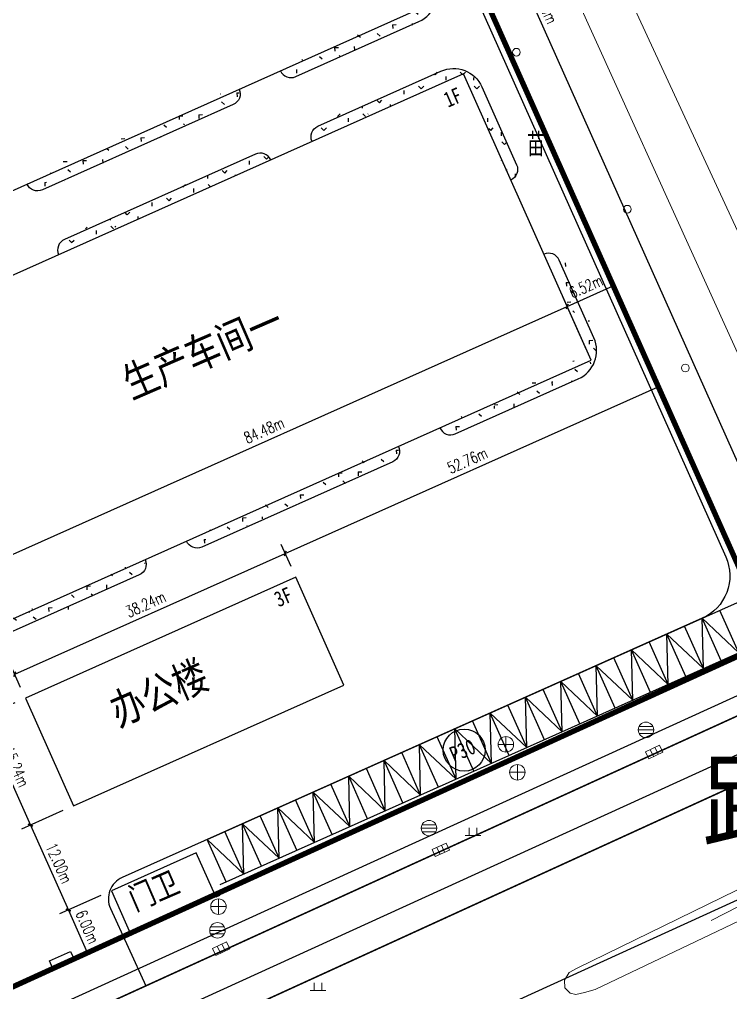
# Model space of a CAD drawing. Extents: x -165130 to 255370, y -346822 to 187778.
# Drawn here: x 49096 to 140907, y -105315 to 20252 of the extents above; entities that cross this region are included whole.
import ezdxf
from ezdxf.enums import TextEntityAlignment as Align

# ---------------------------------------------------------------- set-up
doc = ezdxf.new("R2010")
doc.units = 0
doc.header["$MEASUREMENT"] = 0
doc.linetypes.add('DASH', pattern=[0.35, 0.25, -0.1])
doc.linetypes.add('X2', pattern=[10, 8, -2])
doc.layers.get('0').update_dxf_attribs({"linetype": 'CONTINUOUS'})
doc.layers.get('Defpoints').update_dxf_attribs({"linetype": 'CONTINUOUS'})
for name, color, linetype in [('PUB_DIM', 3, 'CONTINUOUS'), ('停车位', 4, 'CONTINUOUS'), ('围墙', 151, 'FENCELINE1'), ('填充', 8, 'CONTINUOUS'), ('规划建筑', 7, 'CONTINUOUS'), ('规划道路边线', 1, 'CONTINUOUS')]:
    doc.layers.add(name, color=color, linetype=linetype)
doc.layers.add('底图', color=252, linetype='CONTINUOUS', lineweight=5)
doc.styles.add('_TCH_DIM_T3', font='SIMPLEX', dxfattribs={"width": 0.7058823529411765, "bigfont": 'GBCBIG'})
doc.styles.add('HZ', font='txt', dxfattribs={"width": 0.7, "height": 5, "bigfont": 'STF:宋体'})
doc.styles.add('ls1', font='simhei.ttf')
doc.styles.add('宋体', font='', dxfattribs={"width": 0.8})
doc.styles.get('宋体').set_extended_font_data('SimSun')
doc.linetypes.add('10421', pattern='A,2,[150,AAA.SHX,S=1,R=0,X=0,Y=1],1e-11', length=2.00000000001)
doc.linetypes.add('FENCELINE1', pattern='A,0.25,-0.1,[133,ltypeshp.shx,S=0.1,R=0,X=-0.1,Y=0],-0.1,1', length=1.45)
doc.dimstyles.new('总图&&500', dxfattribs={"dimtxt": 1487.5, "dimasz": 500, "dimexe": 1250, "dimexo": 1500, "dimgap": 631.2500000000001, "dimtad": 1, "dimlfac": 0.001, "dimzin": 0, "dimdsep": 46, "dimtxsty": '_TCH_DIM_T3', "dimblk": 'ARCHTICK', "dimcen": 0.09, "dimclrt": 7, "dimazin": 2, "dimtfac": 1, "dimtix": 1, "dimtmove": 2, "dimatfit": 3, "dimfxl": 1, "dimtolj": 1, "dimtzin": 0, "dimarcsym": 0})

# ---------------------------------------------------------------- blocks, each defined once
blk = doc.blocks.new('gc170')
at = {"linetype": 'Continuous'}
blk.add_circle((0, 0), 0.5, dxfattribs=at)
blk = doc.blocks.new('gc119')
for p, q in [((-1, 0), (1, 0)), ((-0.5, 1), (-0.5, 0)), ((0.5, 1), (0.5, 0))]:
    blk.add_line(p, q)
blk = doc.blocks.new('gc086')
for p, q in [((0, 0), (7, 0)), ((7, 0), (6.180847955711008, 0.573576436351046)), ((7, 0), (6.180847955711008, -0.573576436351046))]:
    blk.add_line(p, q)
blk = doc.blocks.new('gcbj0103')
for p, q in [((-1, 0), (1, 0)), ((-0.9009279699931144, 0.4339686542644392), (0.9009279699931144, 0.4339686542644392)), ((-0.8840719287007583, -0.4673508584386286), (0.8840719287007583, -0.4673508584386286))]:
    blk.add_line(p, q)
blk.add_circle((0, 0), 1)
blk = doc.blocks.new('gcbj0102')
for p, q in [((-1, 0), (1, 0)), ((-9e-16, -1), (-9e-16, 1))]:
    blk.add_line(p, q)
blk.add_circle((0, 0), 1)
blk = doc.blocks.new('gc041')
for p, q in [((-1, 0.5), (1, 0.5)), ((-1, -0.5), (-1, 0.5)), ((-0.3300000000000001, 0.5), (-0.3300000000000001, -0.5)), ((0.3300000000000001, 0.5), (0.3300000000000001, -0.5)), ((1, 0.5), (1, -0.5)), ((1, -0.5), (-1, -0.5))]:
    blk.add_line(p, q)
blk = doc.blocks.new('_ArchTick')
at = {"color": 0, "linetype": 'ByBlock', "const_width": 0.4}
blk.add_lwpolyline([(-0.5, -0.5), (0.5, 0.5)], dxfattribs=at)
blk = doc.blocks.new('*D50')
at = {"layer": 'Defpoints', "color": 0, "transparency": 16777216}
for p in [(74864.40302892774, 99868.50443096923), (151099.9336176592, -57744.02110806569), (146219.8381236419, -59923.24092016646)]:
    blk.add_point(p, dxfattribs=at)
at = {"layer": 'PUB_DIM', "color": 0, "lineweight": -2, "transparency": 16777216}
for p, q in [((76234.04656051073, 100480.1224460676), (80885.86813259748, 102557.4059223186)), ((79744.49852294498, 102047.72424307), (151099.9336176592, -57744.02110806569)), ((147589.4816552249, -59311.62290506809), (152241.3032273117, -57234.33942881705))]:
    blk.add_line(p, q, dxfattribs=at)
at = {"layer": 'PUB_DIM', "color": 0, "lineweight": -2, "transparency": 16777216, "xscale": 500, "yscale": 500, "zscale": 500}
for p, rotation in [((79744.49852294498, 102047.72424307), 114.0632792769174), ((151099.9336176592, -57744.02110806569), 294.0632792769174)]:
    blk.add_blockref('_ArchTick', p, dxfattribs=dict(at, rotation=rotation))
at = {"layer": 'PUB_DIM', "color": 7, "transparency": 16777216, "insert": (116677.7226409198, 22712.50141467565), "char_height": 1487.5, "attachment_point": 5, "rotation": 294.0632792769174, "style": '_TCH_DIM_T3'}
blk.add_mtext('\\A1;175.00m', dxfattribs=at)
blk = doc.blocks.new('*D51')
at = {"layer": 'Defpoints', "color": 0, "transparency": 16777216}
for p in [(146219.8381236419, -59923.24092016648), (150998.2377409508, -70408.20945346067), (-27113.85829261689, -138918.0100500984)]:
    blk.add_point(p, dxfattribs=at)
at = {"layer": 'PUB_DIM', "color": 0, "lineweight": -2, "transparency": 16777216}
for p, q in [((146841.8913720759, -61288.17672675696), (151516.615447979, -71545.65595895276)), ((-22335.45867530807, -149402.9785833926), (150998.2377409508, -70408.20945346067)), ((-26491.80504418298, -140282.9458566889), (-21817.0809682798, -150540.4250888847))]:
    blk.add_line(p, q, dxfattribs=at)
at = {"layer": 'PUB_DIM', "color": 0, "lineweight": -2, "transparency": 16777216, "xscale": 500, "yscale": 500, "zscale": 500}
for p, rotation in [((150998.2377409508, -70408.20945346067), 24.5005618365008), ((-22335.45867530807, -149402.9785833926), 204.5005618365008)]:
    blk.add_blockref('_ArchTick', p, dxfattribs=dict(at, rotation=rotation))
at = {"layer": 'PUB_DIM', "color": 7, "transparency": 16777216, "insert": (63761.17405509025, -108654.4028623854), "char_height": 1487.5, "attachment_point": 5, "rotation": 24.500561836500797, "style": '_TCH_DIM_T3'}
blk.add_mtext('\\A1;190.49m', dxfattribs=at)
blk = doc.blocks.new('*D58')
at = {"layer": 'Defpoints', "color": 0, "transparency": 16777216}
for p in [(45780.41218241329, -58179.97955403757), (49857.86561652298, -67310.93643150758), (44301.83537060751, -69791.99673112674)]:
    blk.add_point(p, dxfattribs=at)
at = {"layer": 'PUB_DIM', "color": 0, "lineweight": -2, "transparency": 16777216}
for p, q in [((44410.76865083079, -58791.59756913705), (39083.01232684575, -61170.72153290629)), ((40224.38193649783, -60661.03985365672), (44301.83537060751, -69791.99673112674)), ((48488.22208494049, -67922.55444660706), (43160.46576095543, -70301.6784103763))]:
    blk.add_line(p, q, dxfattribs=at)
at = {"layer": 'PUB_DIM', "color": 0, "lineweight": -2, "transparency": 16777216, "xscale": 500, "yscale": 500, "zscale": 500}
for p, rotation in [((40224.38193649783, -60661.03985365672), 114.063279276964), ((44301.83537060751, -69791.99673112674), 294.063279276964)]:
    blk.add_blockref('_ArchTick', p, dxfattribs=dict(at, rotation=rotation))
at = {"layer": 'PUB_DIM', "color": 7, "transparency": 16777216, "insert": (43518.61522416996, -64665.8684452172), "char_height": 1487.5, "attachment_point": 5, "rotation": 294.063279276964, "style": '_TCH_DIM_T3'}
blk.add_mtext('\\A1;10.00m', dxfattribs=at)
blk = doc.blocks.new('*D59')
at = {"layer": 'Defpoints', "color": 0, "transparency": 16777216}
for p in [(49857.86561652298, -67310.93643150758), (56071.90464981867, -81226.51471212809), (50515.87440390318, -83707.57501174725)]:
    blk.add_point(p, dxfattribs=at)
at = {"layer": 'PUB_DIM', "color": 0, "lineweight": -2, "transparency": 16777216}
for p, q in [((48488.22208494048, -67922.55444660706), (43160.46576095542, -70301.6784103763)), ((44301.8353706075, -69791.99673112674), (50515.87440390318, -83707.57501174725)), ((54702.26111823617, -81838.13272722757), (49374.5047942511, -84217.25669099682))]:
    blk.add_line(p, q, dxfattribs=at)
at = {"layer": 'PUB_DIM', "color": 0, "lineweight": -2, "transparency": 16777216, "xscale": 500, "yscale": 500, "zscale": 500}
for p, rotation in [((44301.8353706075, -69791.99673112674), 114.063279276964), ((50515.87440390318, -83707.57501174725), 294.063279276964)]:
    blk.add_blockref('_ArchTick', p, dxfattribs=dict(at, rotation=rotation))
at = {"layer": 'PUB_DIM', "color": 7, "transparency": 16777216, "insert": (48664.36145787261, -76189.13602426248), "char_height": 1487.5, "attachment_point": 5, "rotation": 294.06327927696395, "style": '_TCH_DIM_T3'}
blk.add_mtext('\\A1;15.24m', dxfattribs=at)
blk = doc.blocks.new('*D60')
at = {"layer": 'Defpoints', "color": 0, "transparency": 16777216}
for p in [(56071.90464981867, -81226.51471212809), (60964.84877074473, -92183.66296507968), (55408.81852482927, -94664.72326469884)]:
    blk.add_point(p, dxfattribs=at)
at = {"layer": 'PUB_DIM', "color": 0, "lineweight": -2, "transparency": 16777216}
for p, q in [((54702.26111823617, -81838.13272722757), (49374.50479425112, -84217.25669099682)), ((50515.8744039032, -83707.57501174725), (55408.81852482927, -94664.72326469884)), ((59595.20523916224, -92795.28098017916), (54267.44891517719, -95174.40494394841))]:
    blk.add_line(p, q, dxfattribs=at)
at = {"layer": 'PUB_DIM', "color": 0, "lineweight": -2, "transparency": 16777216, "xscale": 500, "yscale": 500, "zscale": 500}
for p, rotation in [((50515.8744039032, -83707.57501174725), 114.063279276964), ((55408.81852482927, -94664.72326469884), 294.063279276964)]:
    blk.add_blockref('_ArchTick', p, dxfattribs=dict(at, rotation=rotation))
at = {"layer": 'PUB_DIM', "color": 7, "transparency": 16777216, "insert": (54217.85303498353, -88625.49929104852), "char_height": 1487.5, "attachment_point": 5, "rotation": 294.063279276964, "style": '_TCH_DIM_T3'}
blk.add_mtext('\\A1;12.00m', dxfattribs=at)
blk = doc.blocks.new('*D61')
at = {"layer": 'Defpoints', "color": 0, "transparency": 16777216}
for p in [(60964.84877074473, -92183.66296507968), (63411.32083138339, -97662.23709194874), (57855.29058546791, -100143.2973915679)]:
    blk.add_point(p, dxfattribs=at)
at = {"layer": 'PUB_DIM', "color": 0, "lineweight": -2, "transparency": 16777216}
for p, q in [((59595.20523916224, -92795.28098017916), (54267.44891517718, -95174.40494394841)), ((55408.81852482926, -94664.72326469884), (57855.29058546791, -100143.2973915679)), ((62041.67729980089, -98273.85510704822), (56713.92097581583, -100652.9790708175))]:
    blk.add_line(p, q, dxfattribs=at)
at = {"layer": 'PUB_DIM', "color": 0, "lineweight": -2, "transparency": 16777216, "xscale": 500, "yscale": 500, "zscale": 500}
for p, rotation in [((55408.81852482926, -94664.72326469884), 114.063279276964), ((57855.29058546791, -100143.2973915679), 294.063279276964)]:
    blk.add_blockref('_ArchTick', p, dxfattribs=dict(at, rotation=rotation))
at = {"layer": 'PUB_DIM', "color": 7, "transparency": 16777216, "insert": (57887.56112576589, -96843.36048095886), "char_height": 1487.5, "attachment_point": 5, "rotation": 294.063279276964, "style": '_TCH_DIM_T3'}
blk.add_mtext('\\A1;6.00m', dxfattribs=at)
blk = doc.blocks.new('*D65')
at = {"layer": 'Defpoints', "color": 0, "transparency": 16777216}
for p in [(119813.5572232543, -16779.98618098591), (122918.7358809667, -23733.65294342928), (45780.41218241322, -58179.97955403761)]:
    blk.add_point(p, dxfattribs=at)
at = {"layer": 'PUB_DIM', "color": 0, "lineweight": -2, "transparency": 16777216}
for p, q in [((122307.1178658631, -22364.00941184865), (119303.8755440013, -15638.61657133539)), ((42675.23352470087, -51226.31279159426), (119813.5572232543, -16779.98618098591)), ((45168.79416730955, -56810.33602245698), (42165.55184544782, -50084.94318194374))]:
    blk.add_line(p, q, dxfattribs=at)
at = {"layer": 'PUB_DIM', "color": 0, "lineweight": -2, "transparency": 16777216, "xscale": 500, "yscale": 500, "zscale": 500}
for p, rotation in [((119813.5572232543, -16779.98618098591), 24.06327927713906), ((42675.23352470087, -51226.31279159426), 204.063279277139)]:
    blk.add_blockref('_ArchTick', p, dxfattribs=dict(at, rotation=rotation))
at = {"layer": 'PUB_DIM', "color": 7, "transparency": 16777216, "insert": (80683.74552679925, -32747.64291567451), "char_height": 1487.5, "attachment_point": 5, "rotation": 24.06327927713905, "style": '_TCH_DIM_T3'}
blk.add_mtext('\\A1;84.48m', dxfattribs=at)
blk = doc.blocks.new('*D66')
at = {"layer": 'Defpoints', "color": 0, "transparency": 16777216}
for p in [(125766.941107142, -14121.48654202405), (128872.1197648544, -21075.15330446741), (122918.7358809667, -23733.65294342927)]:
    blk.add_point(p, dxfattribs=at)
at = {"layer": 'PUB_DIM', "color": 0, "lineweight": -2, "transparency": 16777216}
for p, q in [((128260.5017497507, -19705.50977288678), (125257.259427889, -12980.11693237354)), ((119813.5572232543, -16779.98618098591), (125766.941107142, -14121.48654202405)), ((122307.1178658631, -22364.00941184864), (119303.8755440013, -15638.6165713354))]:
    blk.add_line(p, q, dxfattribs=at)
at = {"layer": 'PUB_DIM', "color": 0, "lineweight": -2, "transparency": 16777216, "xscale": 500, "yscale": 500, "zscale": 500}
for p, rotation in [((125766.941107142, -14121.48654202405), 24.06327927713915), ((119813.5572232543, -16779.98618098591), 204.0632792771391)]:
    blk.add_blockref('_ArchTick', p, dxfattribs=dict(at, rotation=rotation))
at = {"layer": 'PUB_DIM', "color": 7, "transparency": 16777216, "insert": (122229.5993180198, -14195.22979088941), "char_height": 1487.5, "attachment_point": 5, "rotation": 24.063279277139152, "style": '_TCH_DIM_T3'}
blk.add_mtext('\\A1;6.52m', dxfattribs=at)
blk = doc.blocks.new('*D67')
at = {"layer": 'Defpoints', "color": 0, "transparency": 16777216}
for p in [(131578.5269650384, -27135.82029611823), (132949.5731990444, -30206.11018213315), (84774.644715153, -51718.75450025027)]:
    blk.add_point(p, dxfattribs=at)
at = {"layer": 'PUB_DIM', "color": 0, "lineweight": -2, "transparency": 16777216}
for p, q in [((132337.9551839334, -28836.46665055581), (131068.8452857792, -25994.45068647045)), ((83403.59848114692, -48648.46461423536), (131578.5269650384, -27135.82029611823)), ((84163.02670004198, -50349.11096867293), (82893.91680188774, -47507.09500458758))]:
    blk.add_line(p, q, dxfattribs=at)
at = {"layer": 'PUB_DIM', "color": 0, "lineweight": -2, "transparency": 16777216, "xscale": 500, "yscale": 500, "zscale": 500}
for p, rotation in [((131578.5269650384, -27135.82029611823), 24.06327927744683), ((83403.59848114692, -48648.46461423536), 204.0632792774468)]:
    blk.add_blockref('_ArchTick', p, dxfattribs=dict(at, rotation=rotation))
at = {"layer": 'PUB_DIM', "color": 7, "transparency": 16777216, "insert": (106930.4128759075, -36636.63588456424), "char_height": 1487.5, "attachment_point": 5, "rotation": 24.063279277446824, "style": '_TCH_DIM_T3'}
blk.add_mtext('\\A1;52.76m', dxfattribs=at)
blk = doc.blocks.new('*D68')
at = {"layer": 'Defpoints', "color": 0, "transparency": 16777216}
for p in [(83403.59848114692, -48648.46461423537), (84774.644715153, -51718.7545002503), (49857.86561680862, -67310.936432147)]:
    blk.add_point(p, dxfattribs=at)
at = {"layer": 'PUB_DIM', "color": 0, "lineweight": -2, "transparency": 16777216}
for p, q in [((84163.02670004197, -50349.11096867295), (82893.91680188774, -47507.09500458757)), ((48486.81938280254, -64240.64654613208), (83403.59848114692, -48648.46461423537)), ((49246.24760169759, -65941.29290056966), (47977.13770354335, -63099.27693648429))]:
    blk.add_line(p, q, dxfattribs=at)
at = {"layer": 'PUB_DIM', "color": 0, "lineweight": -2, "transparency": 16777216, "xscale": 500, "yscale": 500, "zscale": 500}
for p, rotation in [((83403.59848114692, -48648.46461423537), 24.06327927744681), ((48486.81938280254, -64240.64654613208), 204.0632792774468)]:
    blk.add_blockref('_ArchTick', p, dxfattribs=dict(at, rotation=rotation))
at = {"layer": 'PUB_DIM', "color": 7, "transparency": 16777216, "insert": (65384.55908478963, -55189.04900957116), "char_height": 1487.5, "attachment_point": 5, "rotation": 24.063279277446814, "style": '_TCH_DIM_T3'}
blk.add_mtext('\\A1;38.24m', dxfattribs=at)

msp = doc.modelspace()

# ---------------------------------------------------------------- hatches: boundary and pattern name
at = {"layer": '填充', "linetype": 'Continuous'}
h = msp.add_hatch(dxfattribs=at)
h.set_pattern_fill('GRASS', color=3, scale=100, style=0)
h.set_pattern_definition([(318.1265585540056, (-3091959848.420999, 2028897753.340381), (138.5357297622263, -2536.217470285079), [476.2500000000001, -3115.85]), (3.126558554005675, (-3091959848.420999, 2028897753.340381), (138.535824190197, -2536.219199007835), [476.2499999999992, -2063.749999999992]), (273.1265585540056, (-3091959848.420999, 2028897753.340381), (-2536.219199007835, -138.5358241901968), [476.2500000000001, -2063.75])])
h.paths.add_polyline_path([(82793.74662580341, 13632.88260797132), (83627.38517411798, 12843.53714795876), (84775.0081725344, 12874.85709121544), (100664.6297418699, 19970.41048189718), (102205.0925969705, 21185.18344160262), (103010.2404582128, 23190.68751843739), (102686.0311187729, 25253.77460602764), (98200.83234163374, 35297.82717103232), (97367.1937936768, 36087.17263104487), (96219.57079478353, 36055.8526877882), (102335.7509461269, 22359.41737178806)])
h = msp.add_hatch(dxfattribs=at)
h.set_pattern_fill('GRASS', color=3, scale=100, style=0)
h.set_pattern_definition([(90, (-553063066.2526175, -3656650201.75149), (-1796.049999999999, 1796.049999999999), [476.2500000000001, -3115.85]), (45, (-553063066.2526175, -3656650201.75149), (-1796.05122421383, 1796.05122421383), [476.2500000000001, -2063.75]), (135, (-553063066.2526175, -3656650201.75149), (-1796.05122421383, -1796.05122421383), [476.2500000000001, -2063.75])])
h.paths.add_polyline_path([(86871.2000599131, 4501.925730948336), (86839.88011654466, 5649.548728820868), (87629.2255763635, 6483.187276740558), (103518.8471457586, 13578.74066881929), (105451.6322904453, 13914.95597675536), (107482.3989108428, 13175.83716275264), (108802.2112702355, 11557.33929095883), (113287.4100476727, 1513.286725954153), (113318.7299910411, 365.6637280816212), (112529.3845312223, -467.9748203037307), (106413.2043803558, 13228.46049476508)])
h = msp.add_hatch(dxfattribs=at)
h.set_pattern_fill('GRASS', color=3, scale=100, style=0)
h.set_pattern_definition([(318.1265585540056, (-3091960067.563964, 2028897655.481495), (138.5357297622263, -2536.217470285079), [476.2500000000001, -3115.85]), (3.126558554005675, (-3091960067.563964, 2028897655.481495), (138.535824190197, -2536.219199007835), [476.2499999999992, -2063.749999999992]), (273.1265585540056, (-3091960067.563964, 2028897655.481495), (-2536.219199007835, -138.5358241901968), [476.2500000000001, -2063.75])])
h.paths.add_polyline_path([(50070.15378101915, -979.9260838320479), (50903.79232939333, -1769.271543844603), (52051.41532775015, -1737.951601519249), (76704.9988957867, 9271.17267098371), (77494.34435649961, 10104.81121983472), (77463.02441253513, 11252.43421863858)])
h = msp.add_hatch(dxfattribs=at)
h.set_pattern_fill('GRASS', color=3, scale=100, style=0)
h.set_pattern_definition([(90, (-553063285.3955823, -3656650299.610373), (-1796.049999999999, 1796.049999999999), [476.2500000000001, -3115.85]), (45, (-553063285.3955823, -3656650299.610373), (-1796.05122421383, 1796.05122421383), [476.2500000000001, -2063.75]), (135, (-553063285.3955823, -3656650299.610373), (-1796.05122421383, -1796.05122421383), [476.2500000000001, -2063.75])])
h.paths.add_polyline_path([(54147.60721512884, -10110.88296132069), (54116.28727140278, -8963.25996344816), (54905.63273175806, -8129.621415062808), (79559.21630009264, 2879.502856508829), (80706.83929827064, 2910.82280162815), (81540.47784682363, 2121.477341615595)])
h = msp.add_hatch(dxfattribs=at)
h.set_pattern_fill('GRASS', color=3, scale=100, style=0)
h.set_pattern_definition([(318.1265585540056, (-3091939265.436065, 2028851660.270065), (138.5357297622263, -2536.217470285079), [476.2500000000001, -3115.85]), (3.126558554005675, (-3091939265.436065, 2028851660.270065), (138.535824190197, -2536.219199007835), [476.2499999999993, -2063.749999999992]), (273.1265585540056, (-3091939265.436065, 2028851660.270065), (-2536.219199007835, -138.5358241901968), [476.2500000000001, -2063.75])])
h.paths.add_polyline_path([(103376.731560491, -32460.18770815711), (104210.3701089844, -33249.53316910099), (105357.993107222, -33218.21322491299), (121247.6146765575, -26122.65983329993), (122788.0775318965, -24907.88687638845), (123593.2253929004, -22902.38279722538), (123269.0160534605, -20839.29571056645), (118783.8172762021, -10795.24314509612), (117950.1787283644, -10005.89768508356), (116802.5557297096, -10037.2176288059), (122918.7358808145, -23733.65294387471)])
h = msp.add_hatch(dxfattribs=at)
h.set_pattern_fill('GRASS', color=3, scale=100, style=0)
h.set_pattern_definition([(318.1265585540056, (-3091939484.57903, 2028851562.411179), (138.5357297622263, -2536.217470285079), [476.2500000000001, -3115.85]), (3.126558554005675, (-3091939484.57903, 2028851562.411179), (138.535824190197, -2536.219199007835), [476.2499999999993, -2063.749999999992]), (273.1265585540056, (-3091939484.57903, 2028851562.411179), (-2536.219199007835, -138.5358241901968), [476.2500000000001, -2063.75])])
h.paths.add_polyline_path([(70653.13871570677, -47072.99639996048), (71486.77726408094, -47862.34185997304), (72634.40026231855, -47831.02191718202), (97287.98383047432, -36821.89764514472), (98077.32929094881, -35988.25909722503), (98046.00934722275, -34840.63609842118)])
h = msp.add_hatch(dxfattribs=at)
h.set_pattern_fill('GRASS', color=3, scale=100, style=0)
h.set_pattern_definition([(318.1265585540056, (-3091939703.721995, 2028851464.552299), (138.5357297622263, -2536.217470285079), [476.2500000000001, -3115.85]), (3.126558554005675, (-3091939703.721995, 2028851464.552299), (138.535824190197, -2536.219199007835), [476.2499999999993, -2063.749999999992]), (273.1265585540056, (-3091939703.721995, 2028851464.552299), (-2536.219199007835, -138.5358241901968), [476.2500000000001, -2063.75])])
h.paths.add_polyline_path([(65322.41650243849, -49453.44478882756), (65353.73644616455, -50601.06778809708), (64564.39098616689, -51434.70633694809), (48674.76941695064, -58530.25972716417), (46683.14879520983, -58861.58622022625), (44670.87158181518, -58098.01167309191), (43391.40529175848, -56508.85835023504), (38906.20651461929, -46464.80578523036), (38874.88657137007, -45317.18278828915), (39664.23203089088, -44483.54423804116), (45780.41218211502, -58179.97955404129)])

# ---------------------------------------------------------------- linework, layer by layer
at = {"color": 1, "linetype": 'DASH', "ltscale": 10000, "const_width": 700, "elevation": -3489.999999999997, "flags": 128}
msp.add_lwpolyline([(-98469.29338917858, 20873.73530153278), (-27113.85829273588, -138918.0100500947), (146219.8381235823, -59923.24092019256), (74864.40302892774, 99868.50443096925)], close=True, dxfattribs=at)
at = {"linetype": 'Continuous', "elevation": -3489.999999999997, "flags": 128}
for points in [[(50347.39758636802, -111326.1283134473), (36219.14935382456, -79687.64918683004, 0.4142135623081832), (30935.7852300629, -77666.24780896958), (-33875.74667081959, -106608.0122931292, -0.4142135623727538), (-41800.79285750515, -103575.910227037), (-94723.68104807264, 14938.40697161946, -0.4119799579292865), (-91733.3199156893, 22844.62225843314), (68860.604622446, 96033.3919486599, -0.4164507001701108), (76827.39174243063, 93020.12078125123), (140289.243268393, -49094.91226322856, -0.4142135624707902), (137257.1412014589, -57019.95845198538), (62354.24319019169, -90468.04966324847, 0.4165498130546527), (60848.02807673067, -94452.36542321648), (65410.71588339657, -104455.0532965353)], [(82793.74662604183, 13632.88260657433), (82793.74662604183, 13632.88260657433, 0.4142135623730951), (84775.00817265362, 12874.85709121544), (100664.6297422275, 19970.41048189718, 0.4142135623730951), (102686.0311194882, 25253.77460602764), (98200.83234199136, 35297.82717103232, 0.4142135623730951), (96219.57079549879, 36055.8526877882), (96219.57079549879, 36055.8526877882)], [(86871.2000599131, 4501.925730948336), (86871.2000599131, 4501.925730948336, -0.4142135623730951), (87629.2255763635, 6483.187276740558), (103518.8471457586, 13578.74066881929, -0.4142135623730951), (108802.2112702355, 11557.33929095883), (113287.4100476727, 1513.286725954153, -0.4142135623730951), (112529.3845312223, -467.9748203037307), (112529.3845312223, -467.9748203037307)], [(77463.02441289276, 11252.43421863858), (77463.02441289276, 11252.43421863858, -0.4142135623730951), (76704.99889638275, 9271.17267098371), (52051.41532786936, -1737.951601519249, -0.4142135623730951), (50070.15378113836, -979.9260852290317), (50070.15378113836, -979.9260852290317)], [(81540.47784682363, 2121.477341615595), (81540.47784682363, 2121.477341615595, 0.4142135623730951), (79559.21630009264, 2879.502856508829), (54905.63273175806, -8129.621415062808, 0.4142135623730951), (54147.60721512884, -10110.88296132069), (54147.60721512884, -10110.88296132069)], [(103376.7315607294, -32460.18770908844), (103376.7315607294, -32460.18770908844, 0.4142135623730951), (105357.9931074604, -33218.21322491299), (121247.6146768555, -26122.65983329993, 0.4142135623730951), (123269.0160541758, -20839.29571056645), (118783.8172767386, -10795.24314509612, 0.4142135623730951), (116802.5557300076, -10037.2176288059), (116802.5557300076, -10037.2176288059)], [(98046.00934746116, -34840.63609888684), (98046.00934746116, -34840.63609888684, -0.4142135623730951), (97287.98383107036, -36821.89764514472), (72634.40026255697, -47831.02191718202, -0.4142135623730951), (70653.13871582597, -47072.99640135746), (70653.13871582597, -47072.99640135746)], [(65322.4165026769, -49453.44478882756), (65322.4165026769, -49453.44478882756, -0.4142135623730951), (64564.39098616689, -51434.70633648243), (48674.76941671222, -58530.25972716417, -0.4142135623730951), (43391.40529223531, -56508.85835023504), (38906.20651485771, -46464.80578523036, -0.4142135623730951), (39664.23203136772, -44483.54423804116), (39664.23203136772, -44483.54423804116)]]:
    msp.add_lwpolyline(points, format="xyb", dxfattribs=at)
msp.add_lwpolyline([(52959.52292289585, -101234.3401821693), (55698.80998571962, -100011.1041512704), (56106.55532934517, -100924.1998383207), (53367.26826646179, -102147.4358687541)], close=True, dxfattribs=at)
at = {"layer": '停车位', "linetype": 'Continuous', "elevation": -3489.999999999997, "flags": 128}
for points in [[(73340.44305249304, -85562.13246624824), (141822.6196405515, -54981.23173661437)], [(141986.3524800763, -61479.1692203274), (139539.880421184, -56000.59509336855)], [(73340.44305249304, -85562.13246624824), (78069.65433111042, -90021.34323505592), (77905.92149170488, -83523.40575134289), (82635.13277008384, -87982.61652015056), (82471.39993091673, -81484.67903643753), (87200.6112094149, -85943.88980524521), (87036.87837036699, -79445.9523201352), (91766.08964862674, -83905.16308894288), (91602.35680934042, -77407.22560383286), (96331.5680879578, -81866.43637403753), (96167.83524867147, -75368.49888892751), (100897.0465270504, -79827.70965820085), (100733.3136876449, -73329.77217309084), (105462.5249663815, -77788.9829432955), (105298.792126976, -71291.0454567885), (110028.0034054741, -75750.25622839015), (109864.2705661878, -69252.31874328014), (114593.481844686, -73711.52951208781), (114429.7490053996, -67213.5920269778), (119158.9602838978, -71672.80279718246), (118995.2274446115, -65174.86531207245), (123724.4387232289, -69634.07608181145), (123560.7058838233, -63136.1385971671), (128289.9171623215, -67595.34936644044), (128126.1843230352, -61097.41188179608), (132855.3956016526, -65556.62265153509), (132691.662762247, -59058.68516642507), (137420.8740407452, -63517.89593523275), (137257.1412015781, -57019.95845198538), (141986.3524800763, -61479.1692203274)], [(139703.6132603511, -62498.53257847857), (137257.1412014589, -57019.95845198538)], [(137420.8740407452, -63517.89593523275), (134974.4019818529, -58039.3218082739)], [(132855.3956016526, -65556.62265153509), (130408.9235427603, -60078.04852317926)], [(135138.1348211393, -64537.25929338392), (132691.662762247, -59058.68516642507)], [(75006.60612495989, -91389.15568184014), (144269.0916994438, -60459.80586217623)], [(130572.6563819274, -66575.98600828927), (128126.1843230352, -61097.41188179608)], [(128289.9171623215, -67595.34936644044), (125843.4451034293, -62116.77523901593)], [(126007.1779427156, -68614.71272319462), (123560.7058838233, -63136.1385971671)], [(121441.6995033845, -70653.43943809997), (118995.2274446115, -65174.86531207245)], [(123724.4387232289, -69634.07608181145), (121277.9666642174, -64155.50195531826)], [(119158.9602838978, -71672.80279718246), (116712.4882250056, -66194.22867022362)], [(116876.2210642919, -72692.16615533363), (114429.7490053996, -67213.5920269778)], [(114593.481844686, -73711.52951208781), (112147.0097857937, -68232.95538652595)], [(110028.0034054741, -75750.25622839015), (107581.5313465819, -70271.68210189696)], [(112310.74262508, -74730.89287023898), (109864.2705661878, -69252.31874328014)], [(107745.2641858682, -76769.61958514433), (105298.792126976, -71291.0454567885)], [(105462.5249663815, -77788.9829432955), (103016.0529074892, -72310.40881633665)], [(103179.7857466564, -78808.34630144667), (100733.3136876449, -73329.77217309084)], [(100897.0465270504, -79827.70965820085), (98450.57446815819, -74349.13553217333)], [(96331.5680879578, -81866.43637403753), (93885.09602906555, -76387.86224707868)], [(98614.30730744451, -80847.07301635202), (96167.83524867147, -75368.49888892751)], [(94048.82886823267, -82885.79973125737), (91602.35680934042, -77407.22560383286)], [(91766.08964862674, -83905.16308894288), (89319.6175897345, -78426.58896198403)], [(89483.35042902082, -84924.52644616272), (87036.87837036699, -79445.9523201352)], [(84917.87198980898, -86963.2531619994), (82471.39993091673, -81484.67903643753)], [(87200.6112094149, -85943.88980524521), (84754.13915064186, -80465.31567688938)], [(82635.13277008384, -87982.61652015056), (80188.6607113108, -82504.04239319172)], [(80352.39355071634, -89001.97987830173), (77905.92149170488, -83523.40575134289)], [(78069.65433111042, -90021.34323505592), (75623.18227209896, -84542.76910716575)], [(75786.91511138529, -91040.70659320708), (73340.44305249304, -85562.13246624824)]]:
    msp.add_lwpolyline(points, dxfattribs=at)
at = {"layer": '停车位', "color": 0, "linetype": 'Continuous'}
msp.add_circle((106522.0281564817, -74030.33252213057, -3489.999999999997), 2714.130086039134, dxfattribs=at)
at = {"layer": '围墙', "ltscale": 0.2, "const_width": 200, "elevation": -3489.999999999997}
msp.add_lwpolyline([(74368.46908362955, -92769.29297031742), (146219.8381235823, -59923.24092019256), (74864.40302892774, 99868.50443096925), (-98469.29338917858, 20873.73530153278), (-27113.85829273588, -138918.0100500947), (47486.60596933216, -104919.7363552069)], dxfattribs=at)
at = {"layer": '围墙', "elevation": -3489.999999999997}
msp.add_lwpolyline([(74262.3066104278, -92536.23460525554), (74717.28517409414, -92328.88343803491), (74924.6363408789, -92783.86200185772), (74469.65777798742, -92991.21316907834)], close=True, dxfattribs=at)
at = {"layer": '底图', "linetype": '10421', "elevation": -79.99999999999909, "flags": 128}
msp.add_lwpolyline([(76727.98433350027, 123378.1837549482), (90591.42482366413, 93295.65903997142), (99276.45784189552, 75077.67477851454), (121047.5522751436, 22968.71423382405), (155759.5890856609, -53463.38004631829), (157823.4851230606, -54861.92463304754), (161746.6952461228, -55919.21200895589)], dxfattribs=at)
at = {"layer": '底图', "linetype": 'Continuous', "elevation": -3419.999999999998, "flags": 128}
msp.add_lwpolyline([(81367.25296063023, 123378.1837549482), (164008.7916503176, -54921.41273910087)], dxfattribs=at)
at = {"layer": '底图', "linetype": 'X2', "const_width": 200, "elevation": -3419.999999999998, "flags": 128}
msp.add_lwpolyline([(163446.5025472865, -59736.4042430548), (-957.161930717295, -134728.5068720942), (-64380.63157055504, -163621.8162450371)], dxfattribs=at)
at = {"layer": '底图', "linetype": 'Continuous', "const_width": 200, "elevation": 1663.000000000001, "flags": 128}
msp.add_lwpolyline([(166712.3200147375, -67070.32560197543), (559.8530278431717, -142982.5041234856), (-44743.70837382204, -163621.8162450371)], dxfattribs=at)
at = {"layer": '底图', "linetype": 'Continuous', "elevation": -657.9999999999991, "flags": 128}
msp.add_lwpolyline([(164096.7410578355, -81199.20775027853), (167103.3213127479, -80195.58026514854), (167729.7391887531, -80167.20116617065), (168352.7407505736, -81031.20003700163), (168548.1409790739, -81745.3672603136), (168629.7436110005, -82608.1995350672), (168122.8183372244, -83527.00594220217), (167036.7464269027, -84163.20242140349), (123438.784019731, -104905.2814334994), (122057.784792684, -105330.2839353113), (120910.1936032996, -105588.8133939719), (120201.7849260792, -105403.2872981755), (119522.7836975083, -104728.2885300359), (119460.1983321533, -103702.2675365573), (120050.3070118651, -102708.4598170025), (121099.7790254578, -102150.2856720602)], close=True, dxfattribs=at)
at = {"layer": '规划建筑', "linetype": 'Continuous', "elevation": -3489.999999999997, "flags": 128}
for points in [[(25197.42724760645, -12086.90923837852), (102335.7509461269, 22359.41737178806), (85830.21944542974, 59321.53081089351), (8691.895746790105, 24875.20420165826)], [(45780.41218259186, -58179.97955404129), (122918.7358810529, -23733.65294387471), (106413.2043802366, 13228.46049476508), (29274.8806815967, -21217.86611493584)], [(56071.90464975685, -81226.5147121055), (90988.6837483272, -65634.33277992439), (84774.64471473545, -51718.75450028013), (49857.86561652273, -67310.93643152993), (56071.90464975685, -81226.5147121055)], [(63411.32083108276, -97662.23709158506), (74368.46908362955, -92769.29297031742), (71921.99702318758, -87290.71884522121), (60964.8487707004, -92183.66296509188)]]:
    msp.add_lwpolyline(points, close=True, dxfattribs=at)
at = {"layer": '规划道路边线', "linetype": 'Continuous'}
for p, q in [((-70364.99944779999, -163621.8162450371, -3489.999999999997), (206049.6785626039, -37726.28182884213, -3489.999999999997)), ((-12462.76716659195, -163621.8162450371, -3489.999999999997), (215997.4815626964, -59567.55504025053, -3489.999999999997))]:
    msp.add_line(p, q, dxfattribs=at)

# ---------------------------------------------------------------- block references
at = {"layer": '底图', "linetype": 'Continuous'}
for name, p, xscale, yscale, zscale, rotation in [('gc170', (113260.5648665056, 16024.70012182463, -3419.999999999998), 1000.000000000001, 1000.000000000001, 1000.000000000001, 0.0001038352427426), ('gc170', (127577.7623327002, -4236.31156016048, -3419.999999999998), 1000.000000000001, 1000.000000000001, 1000.000000000001, 0.0001038352427426), ('gc170', (135073.7886386141, -24721.54313338827, -3419.999999999998), 1000.000000000001, 1000.000000000001, 1000.000000000001, 0.0001038352427426), ('gcbj0103', (129986.7233400568, -71421.26956641581, 1541.000000000001), 1000.000000000001, 1000.000000000001, 1000.000000000001, 0.0001038352427426), ('gcbj0102', (111904.72672721, -73290.30233634543, 1496.000000000001), 1000.000000000001, 1000.000000000001, 1000.000000000001, 0.0001038352427426), ('gc041', (131055.7284922823, -74264.26762867626, 1467.000000000001), 999.9999999999999, 999.9999999999999, 999.9999999999999, 25.19594735724144), ('gcbj0102', (113384.7332529649, -76891.29965346213, 1500.000000000001), 1000.000000000001, 1000.000000000001, 1000.000000000001, 0.0001038352427426), ('gcbj0103', (101978.746319674, -84101.32032506075, 1540.000000000001), 1000.000000000001, 1000.000000000001, 1000.000000000001, 0.0001038352427426), ('gc119', (107651.7508179173, -85063.90894031059, -3419.999999999998), 1000.000000000001, 1000.000000000001, 1000.000000000001, 0.0001038352427426), ('gc041', (103482.7513847575, -86896.31759900507, 1386.000000000001), 999.9999999999999, 999.9999999999999, 999.9999999999999, 25.19594735724144), ('gc086', (138403.312465094, -96019.10572698247, -3419.999999999998), 1000, 1000, 1000, 27.05562049684352), ('gcbj0102', (74787.76467796415, -94231.36960215773, 1510.000000000002), 1000.000000000001, 1000.000000000001, 1000.000000000001, 0.0001038352427426), ('gcbj0103', (74658.77022340149, -97291.36983504426, 1438.000000000002), 1000.000000000001, 1000.000000000001, 1000.000000000001, 0.0001038352427426), ('gc041', (75124.77447678894, -99638.36899133306, 1452.000000000001), 999.9999999999999, 999.9999999999999, 999.9999999999999, 25.19594735724144), ('gc119', (87651.78706338257, -105063.9451831942, -3419.999999999998), 1000.000000000001, 1000.000000000001, 1000.000000000001, 0.0001038352427426)]:
    msp.add_blockref(name, p, dxfattribs=dict(at, xscale=xscale, yscale=yscale, zscale=zscale, rotation=rotation))

# ---------------------------------------------------------------- texts
at = {"linetype": 'Continuous', "width": 48788.21423195768, "attachment_point": 1, "rotation": 23.42300780189533, "style": '宋体'}
for s, insert, char_height in [('生产车间二', (40767.80669405311, 21126.26952152792, -3489.999999999997), 4000), ('1F', (103625.1191656813, 10687.30722494517, -3489.999999999997), 2000), ('生产车间一', (61942.90751620382, -25102.87687009107, -3489.999999999997), 4000), ('3F', (81754.71810176224, -53779.10465340968, -3489.999999999997), 2000), ('{\\fSimSun|b0|i0|c134|p2;办公楼}', (60277.91085018963, -67380.37914330047, -3489.999999999997), 4000), ('P30', (104408.1357301101, -73793.00374410953, -3489.999999999997), 2000), ('门卫', (62820.94320359081, -92061.37980999332, -3489.999999999997), 3000)]:
    msp.add_mtext(s, dxfattribs=dict(at, insert=insert, char_height=char_height))
at = {"layer": '底图', "linetype": 'Continuous', "style": 'HZ', "width": 0.8}
msp.add_text('苗', height=3000, rotation=0.0001038353105267705, dxfattribs=at).set_placement((115759.4319575652, 4231.623371002264, -3419.999999999998), align=Align.MIDDLE)
at = {"layer": '底图', "style": 'ls1'}
msp.add_text('路', height=10000, rotation=0.0001038353105267705, dxfattribs=at).set_placement((137168.3291794285, -85782.4773701271, -79.99999999999909))

# ---------------------------------------------------------------- dimensions: what is measured, and where the dimension line sits
at = {"layer": 'PUB_DIM'}
for p1, p2, distance, picture, middle in [((74864.40302892774, 99868.50443096925), (146219.8381236419, -59923.24092016649), 5344.560881885497, '*D50', (116677.7226409198, 22712.50141467565)), ((122918.7358809667, -23733.65294342927), (128872.1197648544, -21075.15330446741), 7615.485272746716, '*D66', (122229.5993180198, -14195.22979088941)), ((45780.41218241322, -58179.97955403762), (122918.7358809667, -23733.65294342927), 7615.485272746722, '*D65', (80683.74552679925, -32747.64291567451)), ((84774.644715153, -51718.75450025029), (132949.5731990444, -30206.11018213315), 3362.5061724772318, '*D67', (106930.4128759075, -36636.63588456424)), ((49857.86561680862, -67310.936432147), (84774.644715153, -51718.75450025029), 3362.506172477274, '*D68', (65384.55908478963, -55189.04900957116)), ((45780.41218241329, -58179.97955403756), (49857.86561652298, -67310.93643150758), -6084.828042260014, '*D58', (43518.61522416996, -64665.8684452172)), ((-27113.8582926169, -138918.0100500984), (146219.8381236419, -59923.24092016649), -11522.485324220079, '*D51', (63761.17405509025, -108654.4028623854)), ((49857.86561652298, -67310.93643150758), (56071.90464981866, -81226.51471212809), -6084.828042260021, '*D59', (48664.36145787261, -76189.13602426248)), ((56071.90464981866, -81226.51471212809), (60964.84877074473, -92183.66296507968), -6084.82804226, '*D60', (54217.85303498353, -88625.49929104852)), ((60964.84877074473, -92183.66296507968), (63411.32083138339, -97662.23709194874), -6084.828042260021, '*D61', (57887.56112576589, -96843.36048095886))]:
    dim = msp.add_aligned_dim(p1=p1, p2=p2, distance=distance, dimstyle='总图&&500', override={"dimpost": 'm'}, dxfattribs=at)
    dim.commit()
    dim.dimension.update_dxf_attribs({"geometry": picture, "text_midpoint": middle})

doc.saveas('drawing.dxf')
